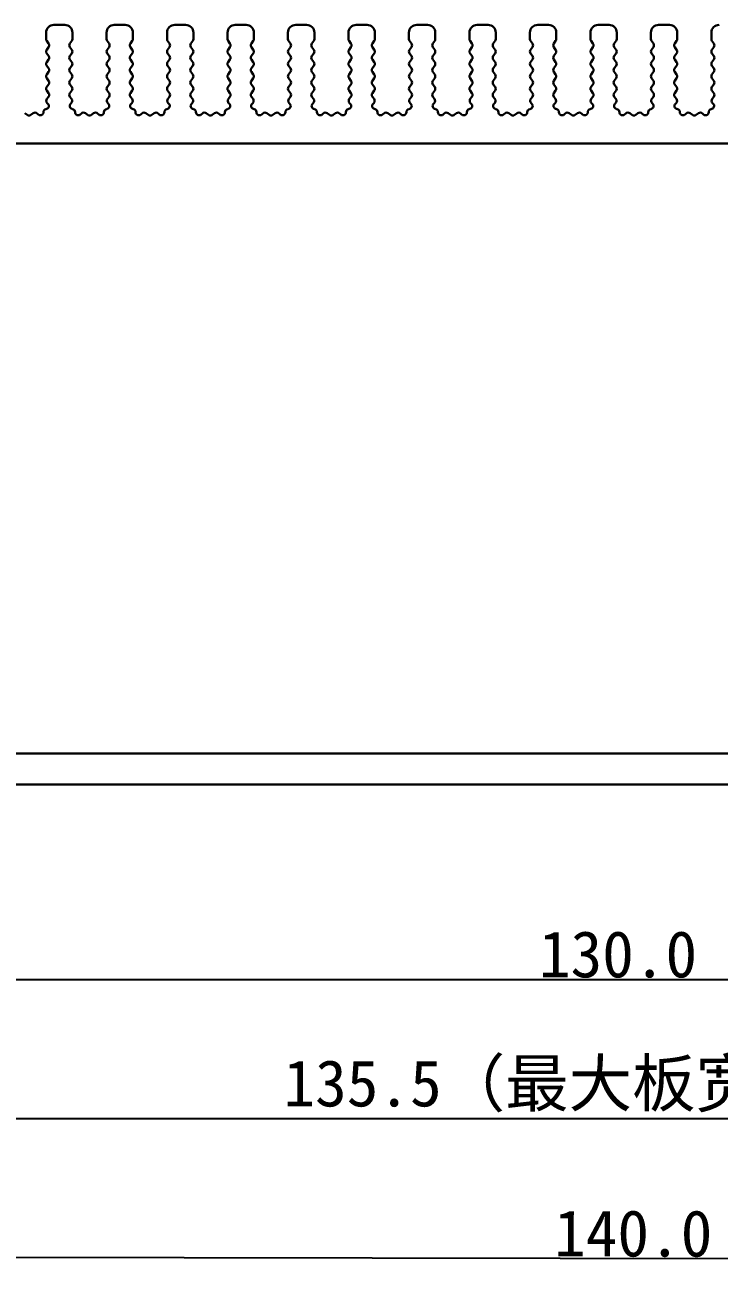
# Model space of a CAD drawing. Header units: inches. Extents: x 1076 to 1256, y 86 to 178.
# Drawn here: x 1120.7 to 1165.5, y 86.1 to 166.3 of the extents above; entities that cross this region are included whole.
import ezdxf

# ---------------------------------------------------------------- set-up
doc = ezdxf.new("R2010")
doc.units = ezdxf.units.IN
doc.header["$MEASUREMENT"] = 0
doc.layers.get('Defpoints').update_dxf_attribs({"color": 3, "lineweight": 5})
for name, color, linetype, lineweight in [('壳体层', 7, 'Continuous', 30), ('标注层', 7, 'Continuous', 5), ('槽宽标注', 30, 'Continuous', 5)]:
    doc.layers.add(name, color=color, linetype=linetype, lineweight=lineweight)
doc.styles.get("Standard").update_dxf_attribs({"font": 'simhei.ttf'})
doc.dimstyles.get("Standard").update_dxf_attribs({"dimtxt": 2.5, "dimasz": 2.5, "dimexe": 0.18, "dimexo": 0.0625, "dimgap": 0.09, "dimtad": 1, "dimtoh": 1, "dimdec": 1, "dimzin": 0, "dimdsep": 46, "dimtxsty": 'Standard', "dimcen": 0.09, "dimadec": 0, "dimazin": 0, "dimtfac": 1, "dimtdec": 1, "dimtofl": 0, "dimtmove": 0, "dimatfit": 3, "dimfxl": 1, "dimtolj": 1, "dimtzin": 0, "dimarcsym": 0})

# ---------------------------------------------------------------- blocks, each defined once
blk = doc.blocks.new('*D55')
at = {"layer": 'Defpoints', "color": 0, "transparency": 16777216}
for p in [(1094.964, 121.269), (1224.964, 121.269), (1224.964, 104.703)]:
    blk.add_point(p, dxfattribs=at)
at = {"layer": '标注层', "color": 0, "lineweight": -2, "transparency": 16777216}
for p, q in [((1094.964, 121.206), (1094.964, 104.523)), ((1224.964, 121.206), (1224.964, 104.523)), ((1097.964, 104.703), (1221.964, 104.703))]:
    blk.add_line(p, q, dxfattribs=at)
at = {"layer": '标注层', "color": 0, "transparency": 16777216}
for points in [[(1097.964, 105.203), (1097.964, 104.203), (1094.964, 104.703)], [(1221.964, 105.203), (1221.964, 104.203), (1224.964, 104.703)]]:
    blk.add_solid(points, dxfattribs=at)
at = {"layer": '标注层', "color": 0, "transparency": 16777216, "insert": (1158.946, 106.31), "char_height": 3, "attachment_point": 5}
blk.add_mtext('\\A1;130.0', dxfattribs=at)
blk = doc.blocks.new('*D56')
at = {"layer": 'Defpoints', "color": 0, "transparency": 16777216}
for p in [(1092.214, 125.369), (1227.714, 125.369), (1092.214, 95.703)]:
    blk.add_point(p, dxfattribs=at)
at = {"layer": '槽宽标注', "color": 0, "lineweight": -2, "transparency": 16777216}
for p, q in [((1092.214, 125.306), (1092.214, 95.523)), ((1227.714, 125.306), (1227.714, 95.523)), ((1224.714, 95.703), (1095.214, 95.703))]:
    blk.add_line(p, q, dxfattribs=at)
at = {"layer": '槽宽标注', "color": 0, "transparency": 16777216}
for points in [[(1095.214, 96.203), (1095.214, 95.203), (1092.214, 95.703)], [(1224.714, 96.203), (1224.714, 95.203), (1227.714, 95.703)]]:
    blk.add_solid(points, dxfattribs=at)
at = {"layer": '槽宽标注', "color": 0, "transparency": 16777216, "insert": (1159.851, 97.815), "char_height": 3, "attachment_point": 5}
blk.add_mtext('\\A1;135.5（最大板宽134.9）', dxfattribs=at)
blk = doc.blocks.new('*D57')
at = {"layer": 'Defpoints', "color": 0, "transparency": 16777216}
for p in [(1089.964, 121.519), (1229.964, 121.269), (1089.902, 86.828)]:
    blk.add_point(p, dxfattribs=at)
at = {"layer": '标注层', "color": 0, "lineweight": -2, "transparency": 16777216}
for p, q in [((1089.964, 121.456), (1089.902, 86.648)), ((1229.964, 121.206), (1229.902, 86.398)), ((1226.902, 86.583), (1092.902, 86.822))]:
    blk.add_line(p, q, dxfattribs=at)
at = {"layer": '标注层', "color": 0, "transparency": 16777216}
for points in [[(1092.903, 87.322), (1092.902, 86.322), (1089.902, 86.828)], [(1226.903, 87.083), (1226.902, 86.083), (1229.902, 86.578)]]:
    blk.add_solid(points, dxfattribs=at)
at = {"layer": '标注层', "color": 0, "transparency": 16777216, "insert": (1159.926, 88.31), "char_height": 3, "attachment_point": 5, "rotation": 359.89769}
blk.add_mtext('\\A1;140.0', dxfattribs=at)

msp = doc.modelspace()

# ---------------------------------------------------------------- linework, layer by layer
at = {"layer": '壳体层', "lineweight": 30}
for p, q in [((1122.564, 166.269), (1123.264, 166.269)), ((1126.464, 166.269), (1127.164, 166.269)), ((1130.364, 166.269), (1131.064, 166.269)), ((1134.264, 166.269), (1134.964, 166.269)), ((1138.164, 166.269), (1138.864, 166.269)), ((1142.064, 166.269), (1142.764, 166.269)), ((1145.964, 166.269), (1146.664, 166.269)), ((1149.864, 166.269), (1150.564, 166.269)), ((1153.764, 166.269), (1154.464, 166.269)), ((1157.664, 166.269), (1158.364, 166.269)), ((1161.564, 166.269), (1162.264, 166.269)), ((1122.064, 165.349), (1122.064, 165.769)), ((1122.224, 165.069), (1122.104, 165.229)), ((1123.724, 165.229), (1123.604, 165.069)), ((1123.764, 165.769), (1123.764, 165.349)), ((1125.964, 165.349), (1125.964, 165.769)), ((1126.124, 165.069), (1126.004, 165.229)), ((1127.624, 165.229), (1127.504, 165.069)), ((1127.664, 165.769), (1127.664, 165.349)), ((1129.864, 165.349), (1129.864, 165.769)), ((1130.024, 165.069), (1129.904, 165.229)), ((1131.524, 165.229), (1131.404, 165.069)), ((1131.564, 165.769), (1131.564, 165.349)), ((1133.764, 165.349), (1133.764, 165.769)), ((1133.924, 165.069), (1133.804, 165.229)), ((1135.424, 165.229), (1135.304, 165.069)), ((1135.464, 165.769), (1135.464, 165.349)), ((1137.664, 165.349), (1137.664, 165.769)), ((1137.824, 165.069), (1137.704, 165.229)), ((1139.324, 165.229), (1139.204, 165.069)), ((1139.364, 165.769), (1139.364, 165.349)), ((1141.564, 165.349), (1141.564, 165.769)), ((1141.724, 165.069), (1141.604, 165.229)), ((1143.224, 165.229), (1143.104, 165.069)), ((1143.264, 165.769), (1143.264, 165.349)), ((1145.464, 165.349), (1145.464, 165.769)), ((1145.624, 165.069), (1145.504, 165.229)), ((1147.124, 165.229), (1147.004, 165.069)), ((1147.164, 165.769), (1147.164, 165.349)), ((1149.364, 165.349), (1149.364, 165.769)), ((1149.524, 165.069), (1149.404, 165.229)), ((1151.024, 165.229), (1150.904, 165.069)), ((1151.064, 165.769), (1151.064, 165.349)), ((1153.264, 165.349), (1153.264, 165.769)), ((1153.424, 165.069), (1153.304, 165.229)), ((1154.924, 165.229), (1154.804, 165.069)), ((1154.964, 165.769), (1154.964, 165.349)), ((1157.164, 165.349), (1157.164, 165.769)), ((1157.324, 165.069), (1157.204, 165.229)), ((1158.824, 165.229), (1158.704, 165.069)), ((1158.864, 165.769), (1158.864, 165.349)), ((1161.064, 165.349), (1161.064, 165.769)), ((1161.224, 165.069), (1161.104, 165.229)), ((1162.724, 165.229), (1162.604, 165.069)), ((1162.764, 165.769), (1162.764, 165.349)), ((1164.964, 165.349), (1164.964, 165.769)), ((1165.124, 165.069), (1165.004, 165.229)), ((1122.104, 164.669), (1122.224, 164.829)), ((1122.224, 164.269), (1122.104, 164.429)), ((1123.604, 164.829), (1123.724, 164.669)), ((1123.724, 164.429), (1123.604, 164.269)), ((1126.004, 164.669), (1126.124, 164.829)), ((1126.124, 164.269), (1126.004, 164.429)), ((1127.504, 164.829), (1127.624, 164.669)), ((1127.624, 164.429), (1127.504, 164.269)), ((1129.904, 164.669), (1130.024, 164.829)), ((1130.024, 164.269), (1129.904, 164.429)), ((1131.404, 164.829), (1131.524, 164.669)), ((1131.524, 164.429), (1131.404, 164.269)), ((1133.804, 164.669), (1133.924, 164.829)), ((1133.924, 164.269), (1133.804, 164.429)), ((1135.304, 164.829), (1135.424, 164.669)), ((1135.424, 164.429), (1135.304, 164.269)), ((1137.704, 164.669), (1137.824, 164.829)), ((1137.824, 164.269), (1137.704, 164.429)), ((1139.204, 164.829), (1139.324, 164.669)), ((1139.324, 164.429), (1139.204, 164.269)), ((1141.604, 164.669), (1141.724, 164.829)), ((1141.724, 164.269), (1141.604, 164.429)), ((1143.104, 164.829), (1143.224, 164.669)), ((1143.224, 164.429), (1143.104, 164.269)), ((1145.504, 164.669), (1145.624, 164.829)), ((1145.624, 164.269), (1145.504, 164.429)), ((1147.004, 164.829), (1147.124, 164.669)), ((1147.124, 164.429), (1147.004, 164.269)), ((1149.404, 164.669), (1149.524, 164.829)), ((1149.524, 164.269), (1149.404, 164.429)), ((1150.904, 164.829), (1151.024, 164.669)), ((1151.024, 164.429), (1150.904, 164.269)), ((1153.304, 164.669), (1153.424, 164.829)), ((1153.424, 164.269), (1153.304, 164.429)), ((1154.804, 164.829), (1154.924, 164.669)), ((1154.924, 164.429), (1154.804, 164.269)), ((1157.204, 164.669), (1157.324, 164.829)), ((1157.324, 164.269), (1157.204, 164.429)), ((1158.704, 164.829), (1158.824, 164.669)), ((1158.824, 164.429), (1158.704, 164.269)), ((1161.104, 164.669), (1161.224, 164.829)), ((1161.224, 164.269), (1161.104, 164.429)), ((1162.604, 164.829), (1162.724, 164.669)), ((1162.724, 164.429), (1162.604, 164.269)), ((1165.004, 164.669), (1165.124, 164.829)), ((1165.124, 164.269), (1165.004, 164.429)), ((1122.104, 163.869), (1122.224, 164.029)), ((1122.224, 163.469), (1122.104, 163.629)), ((1123.604, 164.029), (1123.724, 163.869)), ((1123.724, 163.629), (1123.604, 163.469)), ((1126.004, 163.869), (1126.124, 164.029)), ((1126.124, 163.469), (1126.004, 163.629)), ((1127.504, 164.029), (1127.624, 163.869)), ((1127.624, 163.629), (1127.504, 163.469)), ((1129.904, 163.869), (1130.024, 164.029)), ((1130.024, 163.469), (1129.904, 163.629)), ((1131.404, 164.029), (1131.524, 163.869)), ((1131.524, 163.629), (1131.404, 163.469)), ((1133.804, 163.869), (1133.924, 164.029)), ((1133.924, 163.469), (1133.804, 163.629)), ((1135.304, 164.029), (1135.424, 163.869)), ((1135.424, 163.629), (1135.304, 163.469)), ((1137.704, 163.869), (1137.824, 164.029)), ((1137.824, 163.469), (1137.704, 163.629)), ((1139.204, 164.029), (1139.324, 163.869)), ((1139.324, 163.629), (1139.204, 163.469)), ((1141.604, 163.869), (1141.724, 164.029)), ((1141.724, 163.469), (1141.604, 163.629)), ((1143.104, 164.029), (1143.224, 163.869)), ((1143.224, 163.629), (1143.104, 163.469)), ((1145.504, 163.869), (1145.624, 164.029)), ((1145.624, 163.469), (1145.504, 163.629)), ((1147.004, 164.029), (1147.124, 163.869)), ((1147.124, 163.629), (1147.004, 163.469)), ((1149.404, 163.869), (1149.524, 164.029)), ((1149.524, 163.469), (1149.404, 163.629)), ((1150.904, 164.029), (1151.024, 163.869)), ((1151.024, 163.629), (1150.904, 163.469)), ((1153.304, 163.869), (1153.424, 164.029)), ((1153.424, 163.469), (1153.304, 163.629)), ((1154.804, 164.029), (1154.924, 163.869)), ((1154.924, 163.629), (1154.804, 163.469)), ((1157.204, 163.869), (1157.324, 164.029)), ((1157.324, 163.469), (1157.204, 163.629)), ((1158.704, 164.029), (1158.824, 163.869)), ((1158.824, 163.629), (1158.704, 163.469)), ((1161.104, 163.869), (1161.224, 164.029)), ((1161.224, 163.469), (1161.104, 163.629)), ((1162.604, 164.029), (1162.724, 163.869)), ((1162.724, 163.629), (1162.604, 163.469)), ((1165.004, 163.869), (1165.124, 164.029)), ((1165.124, 163.469), (1165.004, 163.629)), ((1122.104, 163.069), (1122.224, 163.229)), ((1122.224, 162.669), (1122.104, 162.829)), ((1123.604, 163.229), (1123.724, 163.069)), ((1123.724, 162.829), (1123.604, 162.669)), ((1126.004, 163.069), (1126.124, 163.229)), ((1126.124, 162.669), (1126.004, 162.829)), ((1127.504, 163.229), (1127.624, 163.069)), ((1127.624, 162.829), (1127.504, 162.669)), ((1129.904, 163.069), (1130.024, 163.229)), ((1130.024, 162.669), (1129.904, 162.829)), ((1131.404, 163.229), (1131.524, 163.069)), ((1131.524, 162.829), (1131.404, 162.669)), ((1133.804, 163.069), (1133.924, 163.229)), ((1133.924, 162.669), (1133.804, 162.829)), ((1135.304, 163.229), (1135.424, 163.069)), ((1135.424, 162.829), (1135.304, 162.669)), ((1137.704, 163.069), (1137.824, 163.229)), ((1137.824, 162.669), (1137.704, 162.829)), ((1139.204, 163.229), (1139.324, 163.069)), ((1139.324, 162.829), (1139.204, 162.669)), ((1141.604, 163.069), (1141.724, 163.229)), ((1141.724, 162.669), (1141.604, 162.829)), ((1143.104, 163.229), (1143.224, 163.069)), ((1143.224, 162.829), (1143.104, 162.669)), ((1145.504, 163.069), (1145.624, 163.229)), ((1145.624, 162.669), (1145.504, 162.829)), ((1147.004, 163.229), (1147.124, 163.069)), ((1147.124, 162.829), (1147.004, 162.669)), ((1149.404, 163.069), (1149.524, 163.229)), ((1149.524, 162.669), (1149.404, 162.829)), ((1150.904, 163.229), (1151.024, 163.069)), ((1151.024, 162.829), (1150.904, 162.669)), ((1153.304, 163.069), (1153.424, 163.229)), ((1153.424, 162.669), (1153.304, 162.829)), ((1154.804, 163.229), (1154.924, 163.069)), ((1154.924, 162.829), (1154.804, 162.669)), ((1157.204, 163.069), (1157.324, 163.229)), ((1157.324, 162.669), (1157.204, 162.829)), ((1158.704, 163.229), (1158.824, 163.069)), ((1158.824, 162.829), (1158.704, 162.669)), ((1161.104, 163.069), (1161.224, 163.229)), ((1161.224, 162.669), (1161.104, 162.829)), ((1162.604, 163.229), (1162.724, 163.069)), ((1162.724, 162.829), (1162.604, 162.669)), ((1165.004, 163.069), (1165.124, 163.229)), ((1165.124, 162.669), (1165.004, 162.829)), ((1122.104, 162.269), (1122.224, 162.429)), ((1122.224, 161.869), (1122.104, 162.029)), ((1123.604, 162.429), (1123.724, 162.269)), ((1123.724, 162.029), (1123.604, 161.869)), ((1126.004, 162.269), (1126.124, 162.429)), ((1126.124, 161.869), (1126.004, 162.029)), ((1127.504, 162.429), (1127.624, 162.269)), ((1127.624, 162.029), (1127.504, 161.869)), ((1129.904, 162.269), (1130.024, 162.429)), ((1130.024, 161.869), (1129.904, 162.029)), ((1131.404, 162.429), (1131.524, 162.269)), ((1131.524, 162.029), (1131.404, 161.869)), ((1133.804, 162.269), (1133.924, 162.429)), ((1133.924, 161.869), (1133.804, 162.029)), ((1135.304, 162.429), (1135.424, 162.269)), ((1135.424, 162.029), (1135.304, 161.869)), ((1137.704, 162.269), (1137.824, 162.429)), ((1137.824, 161.869), (1137.704, 162.029)), ((1139.204, 162.429), (1139.324, 162.269)), ((1139.324, 162.029), (1139.204, 161.869)), ((1141.604, 162.269), (1141.724, 162.429)), ((1141.724, 161.869), (1141.604, 162.029)), ((1143.104, 162.429), (1143.224, 162.269)), ((1143.224, 162.029), (1143.104, 161.869)), ((1145.504, 162.269), (1145.624, 162.429)), ((1145.624, 161.869), (1145.504, 162.029)), ((1147.004, 162.429), (1147.124, 162.269)), ((1147.124, 162.029), (1147.004, 161.869)), ((1149.404, 162.269), (1149.524, 162.429)), ((1149.524, 161.869), (1149.404, 162.029)), ((1150.904, 162.429), (1151.024, 162.269)), ((1151.024, 162.029), (1150.904, 161.869)), ((1153.304, 162.269), (1153.424, 162.429)), ((1153.424, 161.869), (1153.304, 162.029)), ((1154.804, 162.429), (1154.924, 162.269)), ((1154.924, 162.029), (1154.804, 161.869)), ((1157.204, 162.269), (1157.324, 162.429)), ((1157.324, 161.869), (1157.204, 162.029)), ((1158.704, 162.429), (1158.824, 162.269)), ((1158.824, 162.029), (1158.704, 161.869)), ((1161.104, 162.269), (1161.224, 162.429)), ((1161.224, 161.869), (1161.104, 162.029)), ((1162.604, 162.429), (1162.724, 162.269)), ((1162.724, 162.029), (1162.604, 161.869)), ((1165.004, 162.269), (1165.124, 162.429)), ((1165.124, 161.869), (1165.004, 162.029)), ((1122.119, 161.488), (1122.224, 161.629)), ((1122.182, 161.181), (1122.138, 161.226)), ((1123.604, 161.629), (1123.71, 161.488)), ((1123.691, 161.226), (1123.646, 161.181)), ((1126.019, 161.488), (1126.124, 161.629)), ((1126.082, 161.181), (1126.038, 161.226)), ((1127.504, 161.629), (1127.61, 161.488)), ((1127.591, 161.226), (1127.546, 161.181)), ((1129.919, 161.488), (1130.024, 161.629)), ((1129.982, 161.181), (1129.938, 161.226)), ((1131.404, 161.629), (1131.51, 161.488)), ((1131.491, 161.226), (1131.446, 161.181)), ((1133.819, 161.488), (1133.924, 161.629)), ((1133.882, 161.181), (1133.838, 161.226)), ((1135.304, 161.629), (1135.41, 161.488)), ((1135.391, 161.226), (1135.346, 161.181)), ((1137.719, 161.488), (1137.824, 161.629)), ((1137.782, 161.181), (1137.738, 161.226)), ((1139.204, 161.629), (1139.31, 161.488)), ((1139.291, 161.226), (1139.246, 161.181)), ((1141.619, 161.488), (1141.724, 161.629)), ((1141.682, 161.181), (1141.638, 161.226)), ((1143.104, 161.629), (1143.21, 161.488)), ((1143.191, 161.226), (1143.146, 161.181)), ((1145.519, 161.488), (1145.624, 161.629)), ((1145.582, 161.181), (1145.538, 161.226)), ((1147.004, 161.629), (1147.11, 161.488)), ((1147.091, 161.226), (1147.046, 161.181)), ((1149.419, 161.488), (1149.524, 161.629)), ((1149.482, 161.181), (1149.438, 161.226)), ((1150.904, 161.629), (1151.01, 161.488)), ((1150.991, 161.226), (1150.946, 161.181)), ((1153.319, 161.488), (1153.424, 161.629)), ((1153.382, 161.181), (1153.338, 161.226)), ((1154.804, 161.629), (1154.91, 161.488)), ((1154.891, 161.226), (1154.846, 161.181)), ((1157.219, 161.488), (1157.324, 161.629)), ((1157.282, 161.181), (1157.238, 161.226)), ((1158.704, 161.629), (1158.81, 161.488)), ((1158.791, 161.226), (1158.746, 161.181)), ((1161.119, 161.488), (1161.224, 161.629)), ((1161.182, 161.181), (1161.138, 161.226)), ((1162.604, 161.629), (1162.71, 161.488)), ((1162.691, 161.226), (1162.646, 161.181)), ((1165.019, 161.488), (1165.124, 161.629)), ((1165.082, 161.181), (1165.038, 161.226)), ((1120.697, 160.569), (1120.844, 160.459)), ((1121.084, 160.459), (1121.231, 160.569)), ((1121.487, 160.556), (1121.561, 160.488)), ((1122.054, 160.838), (1122.084, 160.844)), ((1123.745, 160.844), (1123.775, 160.838)), ((1124.268, 160.488), (1124.342, 160.556)), ((1124.597, 160.569), (1124.744, 160.459)), ((1124.984, 160.459), (1125.131, 160.569)), ((1125.387, 160.556), (1125.461, 160.488)), ((1125.954, 160.838), (1125.984, 160.844)), ((1127.645, 160.844), (1127.675, 160.838)), ((1128.168, 160.488), (1128.242, 160.556)), ((1128.497, 160.569), (1128.644, 160.459)), ((1128.884, 160.459), (1129.031, 160.569)), ((1129.287, 160.556), (1129.361, 160.488)), ((1129.854, 160.838), (1129.884, 160.844)), ((1131.545, 160.844), (1131.575, 160.838)), ((1132.068, 160.488), (1132.142, 160.556)), ((1132.397, 160.569), (1132.544, 160.459)), ((1132.784, 160.459), (1132.931, 160.569)), ((1133.187, 160.556), (1133.261, 160.488)), ((1133.754, 160.838), (1133.784, 160.844)), ((1135.445, 160.844), (1135.475, 160.838)), ((1135.968, 160.488), (1136.042, 160.556)), ((1136.297, 160.569), (1136.444, 160.459)), ((1136.684, 160.459), (1136.831, 160.569)), ((1137.087, 160.556), (1137.161, 160.488)), ((1137.654, 160.838), (1137.684, 160.844)), ((1139.345, 160.844), (1139.375, 160.838)), ((1139.868, 160.488), (1139.942, 160.556)), ((1140.197, 160.569), (1140.344, 160.459)), ((1140.584, 160.459), (1140.731, 160.569)), ((1140.987, 160.556), (1141.061, 160.488)), ((1141.554, 160.838), (1141.584, 160.844)), ((1143.245, 160.844), (1143.275, 160.838)), ((1143.768, 160.488), (1143.842, 160.556)), ((1144.097, 160.569), (1144.244, 160.459)), ((1144.484, 160.459), (1144.631, 160.569)), ((1144.887, 160.556), (1144.961, 160.488)), ((1145.454, 160.838), (1145.484, 160.844)), ((1147.145, 160.844), (1147.175, 160.838)), ((1147.668, 160.488), (1147.742, 160.556)), ((1147.997, 160.569), (1148.144, 160.459)), ((1148.384, 160.459), (1148.531, 160.569)), ((1148.787, 160.556), (1148.861, 160.488)), ((1149.354, 160.838), (1149.384, 160.844)), ((1151.045, 160.844), (1151.075, 160.838)), ((1151.568, 160.488), (1151.642, 160.556)), ((1151.897, 160.569), (1152.044, 160.459)), ((1152.284, 160.459), (1152.431, 160.569)), ((1152.687, 160.556), (1152.761, 160.488)), ((1153.254, 160.838), (1153.284, 160.844)), ((1154.945, 160.844), (1154.975, 160.838)), ((1155.468, 160.488), (1155.542, 160.556)), ((1155.797, 160.569), (1155.944, 160.459)), ((1156.184, 160.459), (1156.331, 160.569)), ((1156.587, 160.556), (1156.661, 160.488)), ((1157.154, 160.838), (1157.184, 160.844)), ((1158.845, 160.844), (1158.875, 160.838)), ((1159.368, 160.488), (1159.442, 160.556)), ((1159.697, 160.569), (1159.844, 160.459)), ((1160.084, 160.459), (1160.231, 160.569)), ((1160.487, 160.556), (1160.561, 160.488)), ((1161.054, 160.838), (1161.084, 160.844)), ((1162.745, 160.844), (1162.775, 160.838)), ((1163.268, 160.488), (1163.342, 160.556)), ((1163.597, 160.569), (1163.744, 160.459)), ((1163.984, 160.459), (1164.131, 160.569)), ((1164.387, 160.556), (1164.461, 160.488)), ((1164.954, 160.838), (1164.984, 160.844)), ((1210.864, 158.619), (1109.064, 158.619)), ((1213.364, 119.269), (1106.564, 119.269)), ((1097.964, 117.269), (1221.964, 117.269))]:
    msp.add_line(p, q, dxfattribs=at)
for centre, radius, start, end in [((1122.564, 165.769), 0.5, 90, 180), ((1123.264, 165.769), 0.5, 360, 90), ((1126.464, 165.769), 0.5, 90, 180), ((1127.164, 165.769), 0.5, 360, 90), ((1130.364, 165.769), 0.5, 90, 180), ((1131.064, 165.769), 0.5, 360, 90), ((1134.264, 165.769), 0.5, 90, 180), ((1134.964, 165.769), 0.5, 360, 90), ((1138.164, 165.769), 0.5, 90, 180), ((1138.864, 165.769), 0.5, 360, 90), ((1142.064, 165.769), 0.5, 90, 180), ((1142.764, 165.769), 0.5, 360, 90), ((1145.964, 165.769), 0.5, 90, 180), ((1146.664, 165.769), 0.5, 360, 90), ((1149.864, 165.769), 0.5, 90, 180), ((1150.564, 165.769), 0.5, 360, 90), ((1153.764, 165.769), 0.5, 90, 180), ((1154.464, 165.769), 0.5, 360, 90), ((1157.664, 165.769), 0.5, 90, 180), ((1158.364, 165.769), 0.5, 0, 90), ((1161.564, 165.769), 0.5, 90, 180), ((1162.264, 165.769), 0.5, 360, 90), ((1165.464, 165.769), 0.5, 90, 180), ((1122.264, 165.349), 0.2, 180, 216.8699), ((1123.564, 165.349), 0.2, 323.1301, 0), ((1126.164, 165.349), 0.2, 180, 216.8699), ((1127.464, 165.349), 0.2, 323.1301, 0), ((1130.064, 165.349), 0.2, 180, 216.8699), ((1131.364, 165.349), 0.2, 323.1301, 0), ((1133.964, 165.349), 0.2, 180, 216.8699), ((1135.264, 165.349), 0.2, 323.1301, 0), ((1137.864, 165.349), 0.2, 180, 216.8699), ((1139.164, 165.349), 0.2, 323.1301, 0), ((1141.764, 165.349), 0.2, 180, 216.8699), ((1143.064, 165.349), 0.2, 323.1301, 0), ((1145.664, 165.349), 0.2, 180, 216.8699), ((1146.964, 165.349), 0.2, 323.1301, 0), ((1149.564, 165.349), 0.2, 180, 216.8699), ((1150.864, 165.349), 0.2, 323.1301, 360), ((1153.464, 165.349), 0.2, 180, 216.8699), ((1154.764, 165.349), 0.2, 323.1301, 0), ((1157.364, 165.349), 0.2, 180, 216.8699), ((1158.664, 165.349), 0.2, 323.1301, 0), ((1161.264, 165.349), 0.2, 180, 216.8699), ((1162.564, 165.349), 0.2, 323.1301, 0), ((1165.164, 165.349), 0.2, 180, 216.8699), ((1122.264, 164.549), 0.2, 143.1301, 216.8699), ((1122.064, 164.949), 0.2, 323.1301, 36.8699), ((1123.764, 164.949), 0.2, 143.1301, 216.8699), ((1123.564, 164.549), 0.2, 323.1301, 36.8699), ((1126.164, 164.549), 0.2, 143.1301, 216.8699), ((1125.964, 164.949), 0.2, 323.1301, 36.8699), ((1127.664, 164.949), 0.2, 143.1301, 216.8699), ((1127.464, 164.549), 0.2, 323.1301, 36.8699), ((1130.064, 164.549), 0.2, 143.1301, 216.8699), ((1129.864, 164.949), 0.2, 323.1301, 36.8699), ((1131.564, 164.949), 0.2, 143.1301, 216.8699), ((1131.364, 164.549), 0.2, 323.1301, 36.8699), ((1133.964, 164.549), 0.2, 143.1301, 216.8699), ((1133.764, 164.949), 0.2, 323.1301, 36.8699), ((1135.464, 164.949), 0.2, 143.1301, 216.8699), ((1135.264, 164.549), 0.2, 323.1301, 36.8699), ((1137.864, 164.549), 0.2, 143.1301, 216.8699), ((1137.664, 164.949), 0.2, 323.1301, 36.8699), ((1139.364, 164.949), 0.2, 143.1301, 216.8699), ((1139.164, 164.549), 0.2, 323.1301, 36.8699), ((1141.764, 164.549), 0.2, 143.1301, 216.8699), ((1141.564, 164.949), 0.2, 323.1301, 36.8699), ((1143.264, 164.949), 0.2, 143.1301, 216.8699), ((1143.064, 164.549), 0.2, 323.1301, 36.8699), ((1145.664, 164.549), 0.2, 143.1301, 216.8699), ((1145.464, 164.949), 0.2, 323.1301, 36.8699), ((1147.164, 164.949), 0.2, 143.1301, 216.8699), ((1146.964, 164.549), 0.2, 323.1301, 36.8699), ((1149.564, 164.549), 0.2, 143.1301, 216.8699), ((1149.364, 164.949), 0.2, 323.1301, 36.8699), ((1151.064, 164.949), 0.2, 143.1301, 216.8699), ((1150.864, 164.549), 0.2, 323.1301, 36.8699), ((1153.464, 164.549), 0.2, 143.1301, 216.8699), ((1153.264, 164.949), 0.2, 323.1301, 36.8699), ((1154.964, 164.949), 0.2, 143.1301, 216.8699), ((1154.764, 164.549), 0.2, 323.1301, 36.8699), ((1157.364, 164.549), 0.2, 143.1301, 216.8699), ((1157.164, 164.949), 0.2, 323.1301, 36.8699), ((1158.864, 164.949), 0.2, 143.1301, 216.8699), ((1158.664, 164.549), 0.2, 323.1301, 36.8699), ((1161.264, 164.549), 0.2, 143.1301, 216.8699), ((1161.064, 164.949), 0.2, 323.1301, 36.8699), ((1162.764, 164.949), 0.2, 143.1301, 216.8699), ((1162.564, 164.549), 0.2, 323.1301, 36.8699), ((1165.164, 164.549), 0.2, 143.1301, 216.8699), ((1164.964, 164.949), 0.2, 323.1301, 36.8699), ((1122.264, 163.749), 0.2, 143.1301, 216.8699), ((1122.064, 164.149), 0.2, 323.1301, 36.8699), ((1123.764, 164.149), 0.2, 143.1301, 216.8699), ((1123.564, 163.749), 0.2, 323.1301, 36.8699), ((1126.164, 163.749), 0.2, 143.1301, 216.8699), ((1125.964, 164.149), 0.2, 323.1301, 36.8699), ((1127.664, 164.149), 0.2, 143.1301, 216.8699), ((1127.464, 163.749), 0.2, 323.1301, 36.8699), ((1130.064, 163.749), 0.2, 143.1301, 216.8699), ((1129.864, 164.149), 0.2, 323.1301, 36.8699), ((1131.564, 164.149), 0.2, 143.1301, 216.8699), ((1131.364, 163.749), 0.2, 323.1301, 36.8699), ((1133.964, 163.749), 0.2, 143.1301, 216.8699), ((1133.764, 164.149), 0.2, 323.1301, 36.8699), ((1135.464, 164.149), 0.2, 143.1301, 216.8699), ((1135.264, 163.749), 0.2, 323.1301, 36.8699), ((1137.864, 163.749), 0.2, 143.1301, 216.8699), ((1137.664, 164.149), 0.2, 323.1301, 36.8699), ((1139.364, 164.149), 0.2, 143.1301, 216.8699), ((1139.164, 163.749), 0.2, 323.1301, 36.8699), ((1141.764, 163.749), 0.2, 143.1301, 216.8699), ((1141.564, 164.149), 0.2, 323.1301, 36.8699), ((1143.264, 164.149), 0.2, 143.1301, 216.8699), ((1143.064, 163.749), 0.2, 323.1301, 36.8699), ((1145.664, 163.749), 0.2, 143.1301, 216.8699), ((1145.464, 164.149), 0.2, 323.1301, 36.8699), ((1147.164, 164.149), 0.2, 143.1301, 216.8699), ((1146.964, 163.749), 0.2, 323.1301, 36.8699), ((1149.564, 163.749), 0.2, 143.1301, 216.8699), ((1149.364, 164.149), 0.2, 323.1301, 36.8699), ((1151.064, 164.149), 0.2, 143.1301, 216.8699), ((1150.864, 163.749), 0.2, 323.1301, 36.8699), ((1153.464, 163.749), 0.2, 143.1301, 216.8699), ((1153.264, 164.149), 0.2, 323.1301, 36.8699), ((1154.964, 164.149), 0.2, 143.1301, 216.8699), ((1154.764, 163.749), 0.2, 323.1301, 36.8699), ((1157.364, 163.749), 0.2, 143.1301, 216.8699), ((1157.164, 164.149), 0.2, 323.1301, 36.8699), ((1158.864, 164.149), 0.2, 143.1301, 216.8699), ((1158.664, 163.749), 0.2, 323.1301, 36.8699), ((1161.264, 163.749), 0.2, 143.1301, 216.8699), ((1161.064, 164.149), 0.2, 323.1301, 36.8699), ((1162.764, 164.149), 0.2, 143.1301, 216.8699), ((1162.564, 163.749), 0.2, 323.1301, 36.8699), ((1165.164, 163.749), 0.2, 143.1301, 216.8699), ((1164.964, 164.149), 0.2, 323.1301, 36.8699), ((1122.264, 162.949), 0.2, 143.1301, 216.8699), ((1122.064, 163.349), 0.2, 323.1301, 36.8699), ((1123.764, 163.349), 0.2, 143.1301, 216.8699), ((1123.564, 162.949), 0.2, 323.1301, 36.8699), ((1126.164, 162.949), 0.2, 143.1301, 216.8699), ((1125.964, 163.349), 0.2, 323.1301, 36.8699), ((1127.664, 163.349), 0.2, 143.1301, 216.8699), ((1127.464, 162.949), 0.2, 323.1301, 36.8699), ((1130.064, 162.949), 0.2, 143.1301, 216.8699), ((1129.864, 163.349), 0.2, 323.1301, 36.8699), ((1131.564, 163.349), 0.2, 143.1301, 216.8699), ((1131.364, 162.949), 0.2, 323.1301, 36.8699), ((1133.964, 162.949), 0.2, 143.1301, 216.8699), ((1133.764, 163.349), 0.2, 323.1301, 36.8699), ((1135.464, 163.349), 0.2, 143.1301, 216.8699), ((1135.264, 162.949), 0.2, 323.1301, 36.8699), ((1137.864, 162.949), 0.2, 143.1301, 216.8699), ((1137.664, 163.349), 0.2, 323.1301, 36.8699), ((1139.364, 163.349), 0.2, 143.1301, 216.8699), ((1139.164, 162.949), 0.2, 323.1301, 36.8699), ((1141.764, 162.949), 0.2, 143.1301, 216.8699), ((1141.564, 163.349), 0.2, 323.1301, 36.8699), ((1143.264, 163.349), 0.2, 143.1301, 216.8699), ((1143.064, 162.949), 0.2, 323.1301, 36.8699), ((1145.664, 162.949), 0.2, 143.1301, 216.8699), ((1145.464, 163.349), 0.2, 323.1301, 36.8699), ((1147.164, 163.349), 0.2, 143.1301, 216.8699), ((1146.964, 162.949), 0.2, 323.1301, 36.8699), ((1149.564, 162.949), 0.2, 143.1301, 216.8699), ((1149.364, 163.349), 0.2, 323.1301, 36.8699), ((1151.064, 163.349), 0.2, 143.1301, 216.8699), ((1150.864, 162.949), 0.2, 323.1301, 36.8699), ((1153.464, 162.949), 0.2, 143.1301, 216.8699), ((1153.264, 163.349), 0.2, 323.1301, 36.8699), ((1154.964, 163.349), 0.2, 143.1301, 216.8699), ((1154.764, 162.949), 0.2, 323.1301, 36.8699), ((1157.364, 162.949), 0.2, 143.1301, 216.8699), ((1157.164, 163.349), 0.2, 323.1301, 36.8699), ((1158.864, 163.349), 0.2, 143.1301, 216.8699), ((1158.664, 162.949), 0.2, 323.1301, 36.8699), ((1161.264, 162.949), 0.2, 143.1301, 216.8699), ((1161.064, 163.349), 0.2, 323.1301, 36.8699), ((1162.764, 163.349), 0.2, 143.1301, 216.8699), ((1162.564, 162.949), 0.2, 323.1301, 36.8699), ((1165.164, 162.949), 0.2, 143.1301, 216.8699), ((1164.964, 163.349), 0.2, 323.1301, 36.8699), ((1122.264, 162.149), 0.2, 143.1301, 216.8699), ((1122.064, 162.549), 0.2, 323.1301, 36.8699), ((1123.764, 162.549), 0.2, 143.1301, 216.8699), ((1123.564, 162.149), 0.2, 323.1301, 36.8699), ((1126.164, 162.149), 0.2, 143.1301, 216.8699), ((1125.964, 162.549), 0.2, 323.1301, 36.8699), ((1127.664, 162.549), 0.2, 143.1301, 216.8699), ((1127.464, 162.149), 0.2, 323.1301, 36.8699), ((1130.064, 162.149), 0.2, 143.1301, 216.8699), ((1129.864, 162.549), 0.2, 323.1301, 36.8699), ((1131.564, 162.549), 0.2, 143.1301, 216.8699), ((1131.364, 162.149), 0.2, 323.1301, 36.8699), ((1133.964, 162.149), 0.2, 143.1301, 216.8699), ((1133.764, 162.549), 0.2, 323.1301, 36.8699), ((1135.464, 162.549), 0.2, 143.1301, 216.8699), ((1135.264, 162.149), 0.2, 323.1301, 36.8699), ((1137.864, 162.149), 0.2, 143.1301, 216.8699), ((1137.664, 162.549), 0.2, 323.1301, 36.8699), ((1139.364, 162.549), 0.2, 143.1301, 216.8699), ((1139.164, 162.149), 0.2, 323.1301, 36.8699), ((1141.764, 162.149), 0.2, 143.1301, 216.8699), ((1141.564, 162.549), 0.2, 323.1301, 36.8699), ((1143.264, 162.549), 0.2, 143.1301, 216.8699), ((1143.064, 162.149), 0.2, 323.1301, 36.8699), ((1145.664, 162.149), 0.2, 143.1301, 216.8699), ((1145.464, 162.549), 0.2, 323.1301, 36.8699), ((1147.164, 162.549), 0.2, 143.1301, 216.8699), ((1146.964, 162.149), 0.2, 323.1301, 36.8699), ((1149.564, 162.149), 0.2, 143.1301, 216.8699), ((1149.364, 162.549), 0.2, 323.1301, 36.8699), ((1151.064, 162.549), 0.2, 143.1301, 216.8699), ((1150.864, 162.149), 0.2, 323.1301, 36.8699), ((1153.464, 162.149), 0.2, 143.1301, 216.8699), ((1153.264, 162.549), 0.2, 323.1301, 36.8699), ((1154.964, 162.549), 0.2, 143.1301, 216.8699), ((1154.764, 162.149), 0.2, 323.1301, 36.8699), ((1157.364, 162.149), 0.2, 143.1301, 216.8699), ((1157.164, 162.549), 0.2, 323.1301, 36.8699), ((1158.864, 162.549), 0.2, 143.1301, 216.8699), ((1158.664, 162.149), 0.2, 323.1301, 36.8699), ((1161.264, 162.149), 0.2, 143.1301, 216.8699), ((1161.064, 162.549), 0.2, 323.1301, 36.8699), ((1162.764, 162.549), 0.2, 143.1301, 216.8699), ((1162.564, 162.149), 0.2, 323.1301, 36.8699), ((1165.164, 162.149), 0.2, 143.1301, 216.8699), ((1164.964, 162.549), 0.2, 323.1301, 36.8699), ((1122.279, 161.368), 0.2, 143.1301, 225.14642), ((1122.041, 161.04), 0.2, 282.28902, 45.14642), ((1122.064, 161.749), 0.2, 323.1301, 36.8699), ((1123.764, 161.749), 0.2, 143.1301, 216.8699), ((1123.787, 161.04), 0.2, 134.85358, 257.71098), ((1123.55, 161.368), 0.2, 314.85358, 36.8699), ((1126.179, 161.368), 0.2, 143.1301, 225.14642), ((1125.941, 161.04), 0.2, 282.28902, 45.14642), ((1125.964, 161.749), 0.2, 323.1301, 36.8699), ((1127.664, 161.749), 0.2, 143.1301, 216.8699), ((1127.687, 161.04), 0.2, 134.85358, 257.71098), ((1127.45, 161.368), 0.2, 314.85358, 36.8699), ((1130.079, 161.368), 0.2, 143.1301, 225.14642), ((1129.841, 161.04), 0.2, 282.28902, 45.14642), ((1129.864, 161.749), 0.2, 323.1301, 36.8699), ((1131.564, 161.749), 0.2, 143.1301, 216.8699), ((1131.587, 161.04), 0.2, 134.85358, 257.71098), ((1131.35, 161.368), 0.2, 314.85358, 36.8699), ((1133.979, 161.368), 0.2, 143.1301, 225.14642), ((1133.741, 161.04), 0.2, 282.28902, 45.14642), ((1133.764, 161.749), 0.2, 323.1301, 36.8699), ((1135.464, 161.749), 0.2, 143.1301, 216.8699), ((1135.487, 161.04), 0.2, 134.85358, 257.71098), ((1135.25, 161.368), 0.2, 314.85358, 36.8699), ((1137.879, 161.368), 0.2, 143.1301, 225.14642), ((1137.641, 161.04), 0.2, 282.28902, 45.14642), ((1137.664, 161.749), 0.2, 323.1301, 36.8699), ((1139.364, 161.749), 0.2, 143.1301, 216.8699), ((1139.387, 161.04), 0.2, 134.85358, 257.71098), ((1139.15, 161.368), 0.2, 314.85358, 36.8699), ((1141.779, 161.368), 0.2, 143.1301, 225.14642), ((1141.541, 161.04), 0.2, 282.28902, 45.14642), ((1141.564, 161.749), 0.2, 323.1301, 36.8699), ((1143.264, 161.749), 0.2, 143.1301, 216.8699), ((1143.287, 161.04), 0.2, 134.85358, 257.71098), ((1143.05, 161.368), 0.2, 314.85358, 36.8699), ((1145.679, 161.368), 0.2, 143.1301, 225.14642), ((1145.441, 161.04), 0.2, 282.28902, 45.14642), ((1145.464, 161.749), 0.2, 323.1301, 36.8699), ((1147.164, 161.749), 0.2, 143.1301, 216.8699), ((1147.187, 161.04), 0.2, 134.85358, 257.71098), ((1146.95, 161.368), 0.2, 314.85358, 36.8699), ((1149.579, 161.368), 0.2, 143.1301, 225.14642), ((1149.341, 161.04), 0.2, 282.28902, 45.14642), ((1149.364, 161.749), 0.2, 323.1301, 36.8699), ((1151.064, 161.749), 0.2, 143.1301, 216.8699), ((1151.087, 161.04), 0.2, 134.85358, 257.71098), ((1150.85, 161.368), 0.2, 314.85358, 36.8699), ((1153.479, 161.368), 0.2, 143.1301, 225.14642), ((1153.241, 161.04), 0.2, 282.28902, 45.14642), ((1153.264, 161.749), 0.2, 323.1301, 36.8699), ((1154.964, 161.749), 0.2, 143.1301, 216.8699), ((1154.987, 161.04), 0.2, 134.85358, 257.71098), ((1154.75, 161.368), 0.2, 314.85358, 36.8699), ((1157.379, 161.368), 0.2, 143.1301, 225.14642), ((1157.141, 161.04), 0.2, 282.28902, 45.14642), ((1157.164, 161.749), 0.2, 323.1301, 36.8699), ((1158.864, 161.749), 0.2, 143.1301, 216.8699), ((1158.887, 161.04), 0.2, 134.85358, 257.71098), ((1158.65, 161.368), 0.2, 314.85358, 36.8699), ((1161.279, 161.368), 0.2, 143.1301, 225.14642), ((1161.041, 161.04), 0.2, 282.28902, 45.14642), ((1161.064, 161.749), 0.2, 323.1301, 36.8699), ((1162.764, 161.749), 0.2, 143.1301, 216.8699), ((1162.787, 161.04), 0.2, 134.85358, 257.71098), ((1162.55, 161.368), 0.2, 314.85358, 36.8699), ((1165.179, 161.368), 0.2, 143.1301, 225.14642), ((1164.941, 161.04), 0.2, 282.28902, 45.14642), ((1164.964, 161.749), 0.2, 323.1301, 36.8699), ((1120.964, 160.619), 0.2, 233.1301, 306.8699), ((1121.351, 160.409), 0.2, 47.40587, 126.8699), ((1121.696, 160.635), 0.2, 227.40587, 1.03716), ((1122.096, 160.642), 0.2, 102.28902, 181.03716), ((1123.732, 160.642), 0.2, 358.96284, 77.71098), ((1124.132, 160.635), 0.2, 178.96284, 312.59413), ((1124.477, 160.409), 0.2, 53.1301, 132.59413), ((1124.864, 160.619), 0.2, 233.1301, 306.8699), ((1125.251, 160.409), 0.2, 47.40587, 126.8699), ((1125.596, 160.635), 0.2, 227.40587, 1.03716), ((1125.996, 160.642), 0.2, 102.28902, 181.03716), ((1127.632, 160.642), 0.2, 358.96284, 77.71098), ((1128.032, 160.635), 0.2, 178.96284, 312.59413), ((1128.377, 160.409), 0.2, 53.1301, 132.59413), ((1128.764, 160.619), 0.2, 233.1301, 306.8699), ((1129.151, 160.409), 0.2, 47.40587, 126.8699), ((1129.496, 160.635), 0.2, 227.40587, 1.03716), ((1129.896, 160.642), 0.2, 102.28902, 181.03716), ((1131.532, 160.642), 0.2, 358.96284, 77.71098), ((1131.932, 160.635), 0.2, 178.96284, 312.59413), ((1132.277, 160.409), 0.2, 53.1301, 132.59413), ((1132.664, 160.619), 0.2, 233.1301, 306.8699), ((1133.051, 160.409), 0.2, 47.40587, 126.8699), ((1133.396, 160.635), 0.2, 227.40587, 1.03716), ((1133.796, 160.642), 0.2, 102.28902, 181.03716), ((1135.432, 160.642), 0.2, 358.96284, 77.71098), ((1135.832, 160.635), 0.2, 178.96284, 312.59413), ((1136.177, 160.409), 0.2, 53.1301, 132.59413), ((1136.564, 160.619), 0.2, 233.1301, 306.8699), ((1136.951, 160.409), 0.2, 47.40587, 126.8699), ((1137.296, 160.635), 0.2, 227.40587, 1.03716), ((1137.696, 160.642), 0.2, 102.28902, 181.03716), ((1139.332, 160.642), 0.2, 358.96284, 77.71098), ((1139.732, 160.635), 0.2, 178.96284, 312.59413), ((1140.077, 160.409), 0.2, 53.1301, 132.59413), ((1140.464, 160.619), 0.2, 233.1301, 306.8699), ((1140.851, 160.409), 0.2, 47.40587, 126.8699), ((1141.196, 160.635), 0.2, 227.40587, 1.03716), ((1141.596, 160.642), 0.2, 102.28902, 181.03716), ((1143.232, 160.642), 0.2, 358.96284, 77.71098), ((1143.632, 160.635), 0.2, 178.96284, 312.59413), ((1143.977, 160.409), 0.2, 53.1301, 132.59413), ((1144.364, 160.619), 0.2, 233.1301, 306.8699), ((1144.751, 160.409), 0.2, 47.40587, 126.8699), ((1145.096, 160.635), 0.2, 227.40587, 1.03716), ((1145.496, 160.642), 0.2, 102.28902, 181.03716), ((1147.132, 160.642), 0.2, 358.96284, 77.71098), ((1147.532, 160.635), 0.2, 178.96284, 312.59413), ((1147.877, 160.409), 0.2, 53.1301, 132.59413), ((1148.264, 160.619), 0.2, 233.1301, 306.8699), ((1148.651, 160.409), 0.2, 47.40587, 126.8699), ((1148.996, 160.635), 0.2, 227.40587, 1.03716), ((1149.396, 160.642), 0.2, 102.28902, 181.03716), ((1151.032, 160.642), 0.2, 358.96284, 77.71098), ((1151.432, 160.635), 0.2, 178.96284, 312.59413), ((1151.777, 160.409), 0.2, 53.1301, 132.59413), ((1152.164, 160.619), 0.2, 233.1301, 306.8699), ((1152.551, 160.409), 0.2, 47.40587, 126.8699), ((1152.896, 160.635), 0.2, 227.40587, 1.03716), ((1153.296, 160.642), 0.2, 102.28902, 181.03716), ((1154.932, 160.642), 0.2, 358.96284, 77.71098), ((1155.332, 160.635), 0.2, 178.96284, 312.59413), ((1155.677, 160.409), 0.2, 53.1301, 132.59413), ((1156.064, 160.619), 0.2, 233.1301, 306.8699), ((1156.451, 160.409), 0.2, 47.40587, 126.8699), ((1156.796, 160.635), 0.2, 227.40587, 1.03716), ((1157.196, 160.642), 0.2, 102.28902, 181.03716), ((1158.832, 160.642), 0.2, 358.96284, 77.71098), ((1159.232, 160.635), 0.2, 178.96284, 312.59413), ((1159.577, 160.409), 0.2, 53.1301, 132.59413), ((1159.964, 160.619), 0.2, 233.1301, 306.8699), ((1160.351, 160.409), 0.2, 47.40587, 126.8699), ((1160.696, 160.635), 0.2, 227.40587, 1.03716), ((1161.096, 160.642), 0.2, 102.28902, 181.03716), ((1162.732, 160.642), 0.2, 358.96284, 77.71098), ((1163.132, 160.635), 0.2, 178.96284, 312.59413), ((1163.477, 160.409), 0.2, 53.1301, 132.59413), ((1163.864, 160.619), 0.2, 233.1301, 306.8699), ((1164.251, 160.409), 0.2, 47.40587, 126.8699), ((1164.596, 160.635), 0.2, 227.40587, 1.03716), ((1164.996, 160.642), 0.2, 102.28902, 181.03716)]:
    msp.add_arc(centre, radius, start, end, dxfattribs=at)

# ---------------------------------------------------------------- dimensions: what is measured, and where the dimension line sits
at = {"layer": '标注层'}
dim = msp.add_linear_dim(base=(1089.902, 86.828), p1=(1229.964, 121.269), p2=(1089.964, 121.519), angle=179.89769, dimstyle='Standard', override={"dimtxt": 3, "dimasz": 3, "dimtmove": 0}, dxfattribs=at)
dim.commit()
dim.dimension.update_dxf_attribs({"geometry": '*D57', "text_midpoint": (1159.923, 86.703), "dimtype": 161})
dim = msp.add_linear_dim(base=(1224.964, 104.703), p1=(1094.964, 121.269), p2=(1224.964, 121.269), dimstyle='Standard', override={"dimtxt": 3, "dimasz": 3, "dimtmove": 0}, dxfattribs=at)
dim.commit()
dim.dimension.update_dxf_attribs({"geometry": '*D55', "text_midpoint": (1158.946, 104.703), "dimtype": 160})
at = {"layer": '槽宽标注'}
dim = msp.add_linear_dim(base=(1092.214, 95.703), p1=(1227.714, 125.369), p2=(1092.214, 125.369), text='<>（最大板宽134.9）', dimstyle='Standard', override={"dimtxt": 3, "dimasz": 3, "dimtmove": 0}, dxfattribs=at)
dim.commit()
dim.dimension.update_dxf_attribs({"geometry": '*D56', "text_midpoint": (1159.851, 95.703), "dimtype": 160})

doc.saveas('drawing.dxf')
